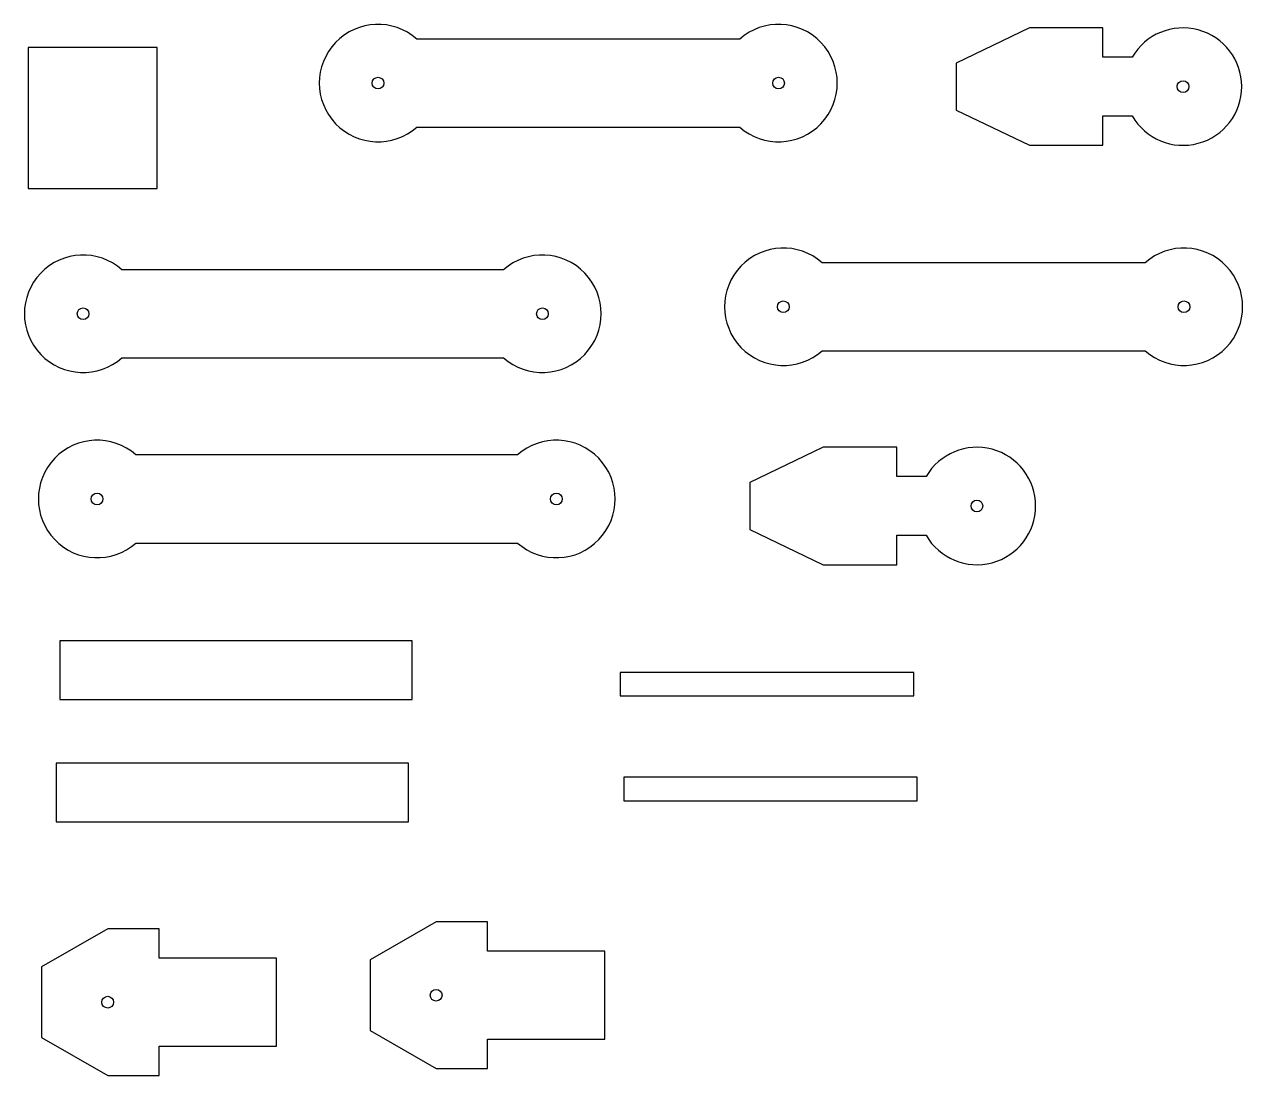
# Model space of a CAD drawing. Header units: millimetres. Extents: x 27 to 234, y 291 to 470.
import ezdxf

# ---------------------------------------------------------------- set-up
doc = ezdxf.new("R2010")
doc.units = ezdxf.units.MM

msp = doc.modelspace()

# ---------------------------------------------------------------- linework, layer by layer
at = {"color": 7, "linetype": 'Continuous', "lineweight": 25}
for p, q in [((197.84, 469.77), (185.34, 463.77)), ((210.34, 469.77), (197.84, 469.77)), ((210.34, 464.77), (210.34, 469.77)), ((148.5, 467.87), (93.5, 467.87)), ((27.28, 466.42), (27.28, 442.42)), ((49.28, 466.42), (27.28, 466.42)), ((49.28, 442.42), (49.28, 466.42)), ((185.34, 463.77), (185.34, 455.77)), ((215.34, 464.77), (210.34, 464.77)), ((185.34, 455.77), (197.84, 449.77)), ((210.34, 454.77), (215.34, 454.77)), ((210.34, 449.77), (210.34, 454.77)), ((93.5, 452.87), (148.5, 452.87)), ((197.84, 449.77), (210.34, 449.77)), ((27.28, 442.42), (49.28, 442.42)), ((217.53, 429.78), (162.53, 429.78)), ((108.27, 428.59), (43.27, 428.59)), ((43.27, 413.59), (108.27, 413.59)), ((162.53, 414.78), (217.53, 414.78)), ((110.65, 397.05), (45.65, 397.05)), ((162.73, 398.36), (150.23, 392.36)), ((175.23, 398.36), (162.73, 398.36)), ((175.23, 393.36), (175.23, 398.36)), ((150.23, 392.36), (150.23, 384.36)), ((180.23, 393.36), (175.23, 393.36)), ((150.23, 384.36), (162.73, 378.36)), ((45.65, 382.05), (110.65, 382.05)), ((175.23, 383.36), (180.23, 383.36)), ((175.23, 378.36), (175.23, 383.36)), ((162.73, 378.36), (175.23, 378.36)), ((32.68, 365.39), (32.68, 355.39)), ((92.68, 365.39), (32.68, 365.39)), ((92.68, 355.39), (92.68, 365.39)), ((128.14, 360.01), (128.14, 356.01)), ((178.14, 360.01), (128.14, 360.01)), ((178.14, 356.01), (178.14, 360.01)), ((32.68, 355.39), (92.68, 355.39)), ((128.14, 356.01), (178.14, 356.01)), ((32.08, 344.56), (32.08, 334.56)), ((92.08, 344.56), (32.08, 344.56)), ((92.08, 334.56), (92.08, 344.56)), ((128.73, 342.16), (128.73, 338.16)), ((178.73, 342.16), (128.73, 342.16)), ((178.73, 338.16), (178.73, 342.16)), ((128.73, 338.16), (178.73, 338.16)), ((32.08, 334.56), (92.08, 334.56)), ((96.79, 317.55), (85.53, 311.05)), ((105.53, 317.55), (96.79, 317.55)), ((105.53, 312.55), (105.53, 317.55)), ((40.85, 316.36), (29.59, 309.86)), ((49.59, 316.36), (40.85, 316.36)), ((49.59, 311.36), (49.59, 316.36)), ((69.59, 311.36), (49.59, 311.36)), ((69.59, 296.36), (69.59, 311.36)), ((125.53, 312.55), (105.53, 312.55)), ((125.53, 297.55), (125.53, 312.55)), ((29.59, 309.86), (29.59, 297.86)), ((85.53, 311.05), (85.53, 299.05)), ((85.53, 299.05), (96.79, 292.55)), ((29.59, 297.86), (40.85, 291.36)), ((105.53, 297.55), (125.53, 297.55)), ((105.53, 292.55), (105.53, 297.55)), ((49.59, 296.36), (69.59, 296.36)), ((49.59, 291.36), (49.59, 296.36)), ((40.85, 291.36), (49.59, 291.36)), ((96.79, 292.55), (105.53, 292.55))]:
    msp.add_line(p, q, dxfattribs=at)
for centre in [(86.89, 460.37), (155.11, 460.37), (224, 459.77), (155.92, 422.28), (224.15, 422.28), (36.66, 421.09), (114.89, 421.09), (39.04, 389.55), (117.27, 389.55), (188.89, 388.36), (96.79, 305.05), (40.85, 303.86)]:
    msp.add_circle(centre, 1, dxfattribs=at)
for centre, start, end in [((86.89, 460.37), 48.5904, 311.4096), ((155.11, 460.37), 228.5904, 131.4096), ((224, 459.77), 210, 150), ((155.92, 422.28), 48.5904, 311.4096), ((224.15, 422.28), 228.5904, 131.4096), ((36.66, 421.09), 48.5904, 311.4096), ((114.89, 421.09), 228.5904, 131.4096), ((39.04, 389.55), 48.5904, 311.4096), ((117.27, 389.55), 228.5904, 131.4096), ((188.89, 388.36), 210, 150)]:
    msp.add_arc(centre, 10, start, end, dxfattribs=at)

doc.saveas('drawing.dxf')
